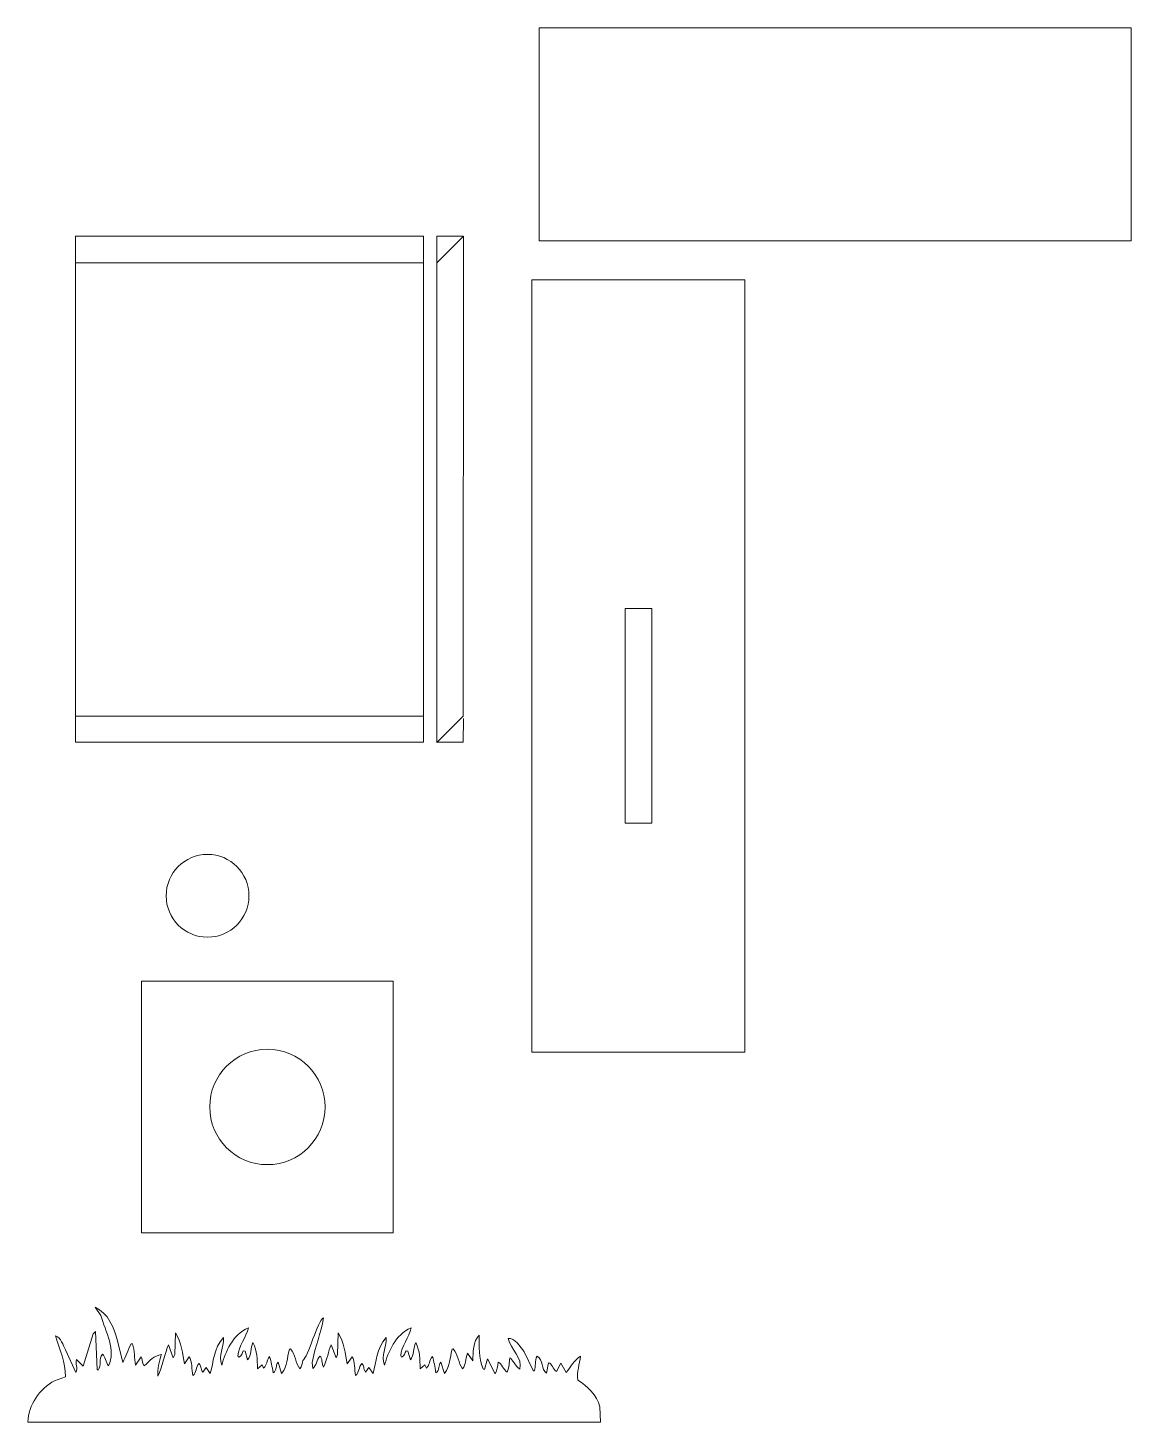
# Model space of a CAD drawing. Header units: centimetres. Extents: x -50 to 38, y -16.5 to 53.8.
# Drawn here: x -29.24 to -2.94, y -12.11 to 21.13 of the extents above; entities that cross this region are included whole.
import ezdxf
from ezdxf.lldxf.tags import DXFTag

# ---------------------------------------------------------------- set-up
doc = ezdxf.new("R2010")
doc.units = ezdxf.units.CM
doc.header["$MEASUREMENT"] = 0
doc.layers.add('layer 1', color=7, linetype='Continuous')
tags = doc.linetypes.add('New Line10', pattern=[0.2, 0.1, -0.1]).pattern_tags.tags
tags[6:7] = [DXFTag(74, 4), DXFTag(75, 0), DXFTag(340, '0'), DXFTag(46, 1.0), DXFTag(50, 0.0), DXFTag(44, 0.0), DXFTag(45, 0.0)]
tags[4:5] = [DXFTag(74, 4), DXFTag(75, 0), DXFTag(340, '0'), DXFTag(46, 1.0), DXFTag(50, 0.0), DXFTag(44, 0.0), DXFTag(45, 0.0)]
tags = doc.linetypes.add('New Line11', pattern=[0.2, 0.1, -0.1]).pattern_tags.tags
tags[6:7] = [DXFTag(74, 4), DXFTag(75, 0), DXFTag(340, '0'), DXFTag(46, 1.0), DXFTag(50, 0.0), DXFTag(44, 0.0), DXFTag(45, 0.0)]
tags[4:5] = [DXFTag(74, 4), DXFTag(75, 0), DXFTag(340, '0'), DXFTag(46, 1.0), DXFTag(50, 0.0), DXFTag(44, 0.0), DXFTag(45, 0.0)]

msp = doc.modelspace()

# ---------------------------------------------------------------- linework, layer by layer
at = {"layer": 'layer 1', "color": 7, "lineweight": 18}
for points, knots in [([(-17.04935, 21.13436), (-17.04935, 21.13436), (-2.93883, 21.13436), (-2.93883, 21.13436), (-2.93883, 21.13436), (-2.93883, 21.13436), (-2.93883, 16.05612), (-2.93883, 16.05612), (-2.93883, 16.05612), (-2.93883, 16.05612), (-17.04935, 16.05612), (-17.04935, 16.05612), (-17.04935, 16.05612), (-17.04935, 16.05612), (-17.04935, 21.13436), (-17.04935, 21.13436)], [0, 0, 0, 0, 0.2, 0.2, 0.2, 0.2, 0.4, 0.4, 0.4, 0.4, 0.6, 0.6, 0.6, 0.6, 1, 1, 1, 1]), ([(-17.22597, 15.12801), (-17.22597, 15.12801), (-12.14597, 15.12801), (-12.14597, 15.12801), (-12.14597, 15.12801), (-12.14597, 15.12801), (-12.14597, -3.28699), (-12.14597, -3.28699), (-12.14597, -3.28699), (-12.14597, -3.28699), (-17.22597, -3.28699), (-17.22597, -3.28699), (-17.22597, -3.28699), (-17.22597, -3.28699), (-17.22597, 15.12801), (-17.22597, 15.12801)], [0, 0, 0, 0, 0.2, 0.2, 0.2, 0.2, 0.4, 0.4, 0.4, 0.4, 0.6, 0.6, 0.6, 0.6, 1, 1, 1, 1]), ([(-15.00347, 7.29196), (-15.00347, 7.29196), (-14.36847, 7.29196), (-14.36847, 7.29196), (-14.36847, 7.29196), (-14.36847, 7.29196), (-14.36847, 2.17153), (-14.36847, 2.17153), (-14.36847, 2.17153), (-14.36847, 2.17153), (-15.00347, 2.17153), (-15.00347, 2.17153), (-15.00347, 2.17153), (-15.00347, 2.17153), (-15.00347, 7.29196), (-15.00347, 7.29196)], [0, 0, 0, 0, 0.2, 0.2, 0.2, 0.2, 0.4, 0.4, 0.4, 0.4, 0.6, 0.6, 0.6, 0.6, 1, 1, 1, 1]), ([(-25.94622, 0.44062), (-25.94622, 0.98616), (-25.50398, 1.4284), (-24.95844, 1.4284), (-24.95844, 1.4284), (-24.41291, 1.4284), (-23.97066, 0.98616), (-23.97066, 0.44062), (-23.97066, 0.44062), (-23.97066, -0.10491), (-24.41291, -0.54716), (-24.95844, -0.54716), (-24.95844, -0.54716), (-25.50398, -0.54716), (-25.94622, -0.10491), (-25.94622, 0.44062)], [0, 0, 0, 0, 0.2, 0.2, 0.2, 0.2, 0.4, 0.4, 0.4, 0.4, 0.6, 0.6, 0.6, 0.6, 1, 1, 1, 1]), ([(-26.53007, -1.59532), (-26.53007, -1.59532), (-20.53285, -1.59532), (-20.53285, -1.59532), (-20.53285, -1.59532), (-20.53285, -1.59532), (-20.53285, -7.59254), (-20.53285, -7.59254), (-20.53285, -7.59254), (-20.53285, -7.59254), (-26.53007, -7.59254), (-26.53007, -7.59254), (-26.53007, -7.59254), (-26.53007, -7.59254), (-26.53007, -1.59532), (-26.53007, -1.59532)], [0, 0, 0, 0, 0.2, 0.2, 0.2, 0.2, 0.4, 0.4, 0.4, 0.4, 0.6, 0.6, 0.6, 0.6, 1, 1, 1, 1]), ([(-24.90729, -4.59393), (-24.90729, -3.83409), (-24.29131, -3.2181), (-23.53146, -3.2181), (-23.53146, -3.2181), (-22.77158, -3.2181), (-22.15563, -3.83409), (-22.15563, -4.59393), (-22.15563, -4.59393), (-22.15563, -5.35378), (-22.77158, -5.96977), (-23.53146, -5.96977), (-23.53146, -5.96977), (-24.29131, -5.96977), (-24.90729, -5.35378), (-24.90729, -4.59393)], [0, 0, 0, 0, 0.2, 0.2, 0.2, 0.2, 0.4, 0.4, 0.4, 0.4, 0.6, 0.6, 0.6, 0.6, 1, 1, 1, 1]), ([(-26.14154, -11.01067), (-26.04276, -10.81664), (-25.96519, -10.42626), (-25.89111, -10.26398), (-25.89111, -10.26398), (-25.89111, -10.26398), (-25.77469, -10.57795), (-25.77469, -10.57795), (-25.77469, -10.57795), (-25.77469, -10.57795), (-25.73941, -10.49329), (-25.73941, -10.49329), (-25.73941, -10.49329), (-25.73941, -10.49329), (-25.72177, -9.97823), (-25.72177, -9.97823), (-25.72177, -9.97823), (-25.58419, -10.20048), (-25.55244, -10.49329), (-25.51011, -10.72259), (-25.51011, -10.72259), (-25.51011, -10.72259), (-25.39369, -10.55326), (-25.39369, -10.55326), (-25.39369, -10.55326), (-25.31961, -10.65204), (-25.3443, -10.86723), (-25.30902, -10.99423), (-25.30902, -10.99423), (-25.22436, -10.94837), (-25.23847, -10.78962), (-25.16438, -10.71201), (-25.16438, -10.71201), (-25.10088, -10.7614), (-25.13263, -10.82843), (-25.07266, -10.91662), (-25.07266, -10.91662), (-25.07266, -10.91662), (-24.99505, -10.80726), (-24.99505, -10.80726), (-24.99505, -10.80726), (-24.99505, -10.80726), (-24.89274, -10.9519), (-24.89274, -10.9519), (-24.89274, -10.9519), (-24.81161, -10.65557), (-24.82219, -10.36982), (-24.57877, -10.08759), (-24.57877, -10.08759), (-24.56819, -10.36276), (-24.7093, -10.48976), (-24.62111, -10.75434), (-24.62111, -10.75434), (-24.52938, -10.44743), (-24.37063, -10.02409), (-23.98611, -9.85829), (-23.98611, -9.85829), (-24.03197, -10.08407), (-24.22247, -10.30279), (-24.23305, -10.52857), (-24.23305, -10.52857), (-24.23305, -10.52857), (-24.21541, -10.56032), (-24.21541, -10.56032), (-24.21541, -10.56032), (-24.14486, -10.53915), (-24.13427, -10.46154), (-24.10605, -10.40862), (-24.10605, -10.40862), (-24.10605, -10.40862), (-24.06372, -10.41568), (-24.06372, -10.41568), (-24.06372, -10.41568), (-24.06372, -10.41568), (-24.00374, -10.62734), (-24.00374, -10.62734), (-24.00374, -10.62734), (-23.91202, -10.5074), (-23.93319, -10.34512), (-23.87674, -10.21459), (-23.87674, -10.21459), (-23.76386, -10.42273), (-23.78149, -10.59912), (-23.76738, -10.83901), (-23.76738, -10.83901), (-23.76738, -10.83901), (-23.65802, -10.74023), (-23.65802, -10.74023), (-23.65802, -10.74023), (-23.65802, -10.74023), (-23.62274, -10.8249), (-23.62274, -10.8249), (-23.62274, -10.8249), (-23.53102, -10.74376), (-23.5663, -10.64498), (-23.47811, -10.54268), (-23.47811, -10.54268), (-23.43577, -10.68026), (-23.42519, -10.77198), (-23.39344, -10.93426), (-23.39344, -10.93426), (-23.29466, -10.86723), (-23.34758, -10.75082), (-23.27702, -10.68026), (-23.27702, -10.68026), (-23.27702, -10.68026), (-23.19236, -10.9519), (-23.19236, -10.9519), (-23.19236, -10.9519), (-23.03713, -10.74023), (-23.07594, -10.60618), (-23.00538, -10.37334), (-23.00538, -10.37334), (-23.00538, -10.37334), (-22.98069, -10.35923), (-22.98069, -10.35923), (-22.98069, -10.35923), (-22.8678, -10.49682), (-22.86074, -10.70848), (-22.75844, -10.83901), (-22.75844, -10.83901), (-22.71501, -10.77484), (-22.69751, -10.70368), (-22.68432, -10.64025), (-22.68432, -10.64025), (-22.57143, -10.5697), (-22.32452, -9.6819), (-22.19752, -9.62193), (-22.19752, -9.62193), (-22.24691, -10.00293), (-22.39861, -10.28162), (-22.46211, -10.68732), (-22.46211, -10.68732), (-22.46211, -10.68732), (-22.45152, -10.83195), (-22.45152, -10.83195), (-22.45152, -10.83195), (-22.36333, -10.76493), (-22.36333, -10.62382), (-22.28219, -10.53562), (-22.28219, -10.53562), (-22.21516, -10.57443), (-22.24338, -10.71907), (-22.19752, -10.79668), (-22.19752, -10.79668), (-22.09874, -10.60265), (-22.08463, -10.42626), (-22.01055, -10.26398), (-22.01055, -10.26398), (-22.01055, -10.26398), (-21.89413, -10.57795), (-21.89413, -10.57795), (-21.89413, -10.57795), (-21.89413, -10.57795), (-21.85886, -10.49329), (-21.85886, -10.49329), (-21.85886, -10.49329), (-21.85886, -10.49329), (-21.84122, -9.97823), (-21.84122, -9.97823), (-21.84122, -9.97823), (-21.70363, -10.20048), (-21.67188, -10.49329), (-21.62955, -10.72259), (-21.62955, -10.72259), (-21.62955, -10.72259), (-21.51313, -10.55326), (-21.51313, -10.55326), (-21.51313, -10.55326), (-21.43905, -10.65204), (-21.46374, -10.86723), (-21.42847, -10.99423), (-21.42847, -10.99423), (-21.3438, -10.94837), (-21.35791, -10.78962), (-21.28383, -10.71201), (-21.28383, -10.71201), (-21.22033, -10.7614), (-21.25208, -10.82843), (-21.19211, -10.91662), (-21.19211, -10.91662), (-21.19211, -10.91662), (-21.11449, -10.80726), (-21.11449, -10.80726), (-21.11449, -10.80726), (-21.11449, -10.80726), (-21.01219, -10.9519), (-21.01219, -10.9519), (-21.01219, -10.9519), (-20.93105, -10.65557), (-20.94163, -10.36982), (-20.69822, -10.08759), (-20.69822, -10.08759), (-20.68763, -10.36276), (-20.82874, -10.48976), (-20.74055, -10.75434), (-20.74055, -10.75434), (-20.64883, -10.44743), (-20.49008, -10.02409), (-20.10555, -9.85829), (-20.10555, -9.85829), (-20.15141, -10.08407), (-20.34191, -10.30279), (-20.35249, -10.52857), (-20.35249, -10.52857), (-20.35249, -10.52857), (-20.33486, -10.56032), (-20.33486, -10.56032), (-20.33486, -10.56032), (-20.2643, -10.53915), (-20.25372, -10.46154), (-20.22549, -10.40862), (-20.22549, -10.40862), (-20.22549, -10.40862), (-20.18316, -10.41568), (-20.18316, -10.41568), (-20.18316, -10.41568), (-20.18316, -10.41568), (-20.12319, -10.62734), (-20.12319, -10.62734), (-20.12319, -10.62734), (-20.03147, -10.5074), (-20.05263, -10.34512), (-19.99619, -10.21459), (-19.99619, -10.21459), (-19.8833, -10.42273), (-19.90094, -10.59912), (-19.88683, -10.83901), (-19.88683, -10.83901), (-19.88683, -10.83901), (-19.77747, -10.74023), (-19.77747, -10.74023), (-19.77747, -10.74023), (-19.77747, -10.74023), (-19.74219, -10.8249), (-19.74219, -10.8249), (-19.74219, -10.8249), (-19.65047, -10.74376), (-19.68574, -10.64498), (-19.59755, -10.54268), (-19.59755, -10.54268), (-19.55522, -10.68026), (-19.54463, -10.77198), (-19.51288, -10.93426), (-19.51288, -10.93426), (-19.41411, -10.86723), (-19.46702, -10.75082), (-19.39647, -10.68026), (-19.39647, -10.68026), (-19.39647, -10.68026), (-19.3118, -10.9519), (-19.3118, -10.9519), (-19.3118, -10.9519), (-19.15658, -10.74023), (-19.19538, -10.60618), (-19.12483, -10.37334), (-19.12483, -10.37334), (-19.12483, -10.37334), (-19.10013, -10.35923), (-19.10013, -10.35923), (-19.10013, -10.35923), (-18.98724, -10.49682), (-18.98019, -10.70848), (-18.87788, -10.83901), (-18.87788, -10.83901), (-18.79674, -10.71907), (-18.81086, -10.62029), (-18.76147, -10.46859), (-18.76147, -10.46859), (-18.76147, -10.46859), (-18.63447, -10.64498), (-18.63447, -10.64498), (-18.63447, -10.64498), (-18.62741, -10.45448), (-18.63094, -10.18284), (-18.48277, -10.03468), (-18.48277, -10.03468), (-18.47219, -10.34159), (-18.51099, -10.5462), (-18.38752, -10.83901), (-18.38752, -10.83901), (-18.38752, -10.83901), (-18.35577, -10.85665), (-18.35577, -10.85665), (-18.35577, -10.85665), (-18.35577, -10.85665), (-18.28522, -10.60265), (-18.28522, -10.60265), (-18.28522, -10.60265), (-18.28522, -10.60265), (-18.10177, -10.95895), (-18.10177, -10.95895), (-18.10177, -10.95895), (-18.05591, -10.86018), (-18.04533, -10.78609), (-18.03122, -10.68026), (-18.03122, -10.68026), (-17.94302, -10.71201), (-17.90774, -10.86018), (-17.81249, -10.91662), (-17.81249, -10.91662), (-17.76311, -10.78257), (-17.76663, -10.70848), (-17.75252, -10.57795), (-17.75252, -10.57795), (-17.69608, -10.6097), (-17.60436, -10.77551), (-17.51616, -10.84959), (-17.51616, -10.84959), (-17.43502, -10.58501), (-17.73488, -10.37334), (-17.7878, -10.11229), (-17.7878, -10.11229), (-17.65022, -10.09112), (-17.49852, -10.31337), (-17.4068, -10.43332), (-17.4068, -10.43332), (-17.4068, -10.43332), (-17.19513, -10.88134), (-17.19513, -10.88134), (-17.19513, -10.88134), (-17.19513, -10.88134), (-17.17044, -10.89193), (-17.17044, -10.89193), (-17.17044, -10.89193), (-17.12458, -10.77198), (-17.16338, -10.65204), (-17.10341, -10.53562), (-17.10341, -10.53562), (-16.94113, -10.62734), (-17.01169, -10.84607), (-16.87411, -10.94132), (-16.87411, -10.94132), (-16.87411, -10.94132), (-16.83177, -10.6979), (-16.83177, -10.6979), (-16.83177, -10.6979), (-16.74358, -10.6979), (-16.72594, -10.85665), (-16.63774, -10.89898), (-16.63774, -10.89898), (-16.63774, -10.89898), (-16.53544, -10.70495), (-16.53544, -10.70495), (-16.53544, -10.70495), (-16.53544, -10.70495), (-16.40844, -10.92368), (-16.40844, -10.92368), (-16.40844, -10.92368), (-16.30261, -10.8002), (-16.22147, -10.6344), (-16.06977, -10.53562), (-16.06977, -10.53562), (-16.08741, -10.74023), (-16.16149, -10.89898), (-16.12974, -11.11065), (-16.12974, -11.11065), (-15.90397, -11.2447), (-15.67466, -11.46343), (-15.60411, -11.74565), (-15.60411, -11.74565), (-15.60411, -11.74565), (-15.58647, -12.10901), (-15.58647, -12.10901), (-15.58647, -12.10901), (-15.58647, -12.10901), (-29.24249, -12.10901), (-29.24249, -12.10901), (-29.24249, -12.10901), (-29.23897, -11.70684), (-28.96027, -11.31173), (-28.60749, -11.12123), (-28.60749, -11.12123), (-28.60749, -11.12123), (-28.34644, -11.02598), (-28.34644, -11.02598), (-28.34644, -11.02598), (-28.33586, -10.67673), (-28.49461, -10.38393), (-28.5828, -10.05232), (-28.5828, -10.05232), (-28.45227, -10.10523), (-28.40641, -10.26751), (-28.34644, -10.38393), (-28.34644, -10.38393), (-28.34644, -10.38393), (-28.09949, -10.92368), (-28.09949, -10.92368), (-28.09949, -10.92368), (-28.04305, -10.82137), (-28.12066, -10.71554), (-28.08186, -10.61323), (-28.08186, -10.61323), (-28.08186, -10.61323), (-27.92311, -10.77198), (-27.92311, -10.77198), (-27.92311, -10.77198), (-27.92311, -10.77198), (-27.68322, -10.00293), (-27.68322, -10.00293), (-27.68322, -10.00293), (-27.68322, -10.00293), (-27.62677, -9.95001), (-27.62677, -9.95001), (-27.62677, -9.95001), (-27.62677, -9.95001), (-27.62677, -9.95001), (-27.62677, -9.95001), (-27.62677, -9.95001), (-27.62677, -9.95001), (-27.59149, -10.85665), (-27.59149, -10.85665), (-27.59149, -10.85665), (-27.59149, -10.85665), (-27.5668, -10.87429), (-27.5668, -10.87429), (-27.5668, -10.87429), (-27.48566, -10.7367), (-27.55622, -10.61676), (-27.46449, -10.48623), (-27.46449, -10.48623), (-27.39394, -10.53915), (-27.38688, -10.68732), (-27.31986, -10.76493), (-27.31986, -10.76493), (-27.13994, -10.40862), (-27.38336, -9.94295), (-27.50683, -9.56901), (-27.50683, -9.56901), (-27.50683, -9.56901), (-27.64088, -9.36793), (-27.64088, -9.36793), (-27.64088, -9.36793), (-27.33044, -9.50198), (-27.18227, -9.8724), (-27.10819, -10.17226), (-27.10819, -10.17226), (-27.10819, -10.17226), (-26.98119, -10.68732), (-26.98119, -10.68732), (-26.98119, -10.68732), (-26.91769, -10.55326), (-26.85772, -10.39098), (-26.78011, -10.24634), (-26.78011, -10.24634), (-26.78011, -10.24634), (-26.75188, -10.23929), (-26.75188, -10.23929), (-26.75188, -10.23929), (-26.69191, -10.4192), (-26.70955, -10.58148), (-26.6778, -10.74729), (-26.6778, -10.74729), (-26.6778, -10.74729), (-26.54022, -10.55326), (-26.54022, -10.55326), (-26.54022, -10.55326), (-26.50494, -10.56737), (-26.53316, -10.70848), (-26.46613, -10.76493), (-26.46613, -10.76493), (-26.33208, -10.63793), (-26.2333, -10.52857), (-26.06044, -10.50034), (-26.06044, -10.50034), (-26.10277, -10.66968), (-26.16976, -10.84487), (-26.14154, -11.01067)], [0, 0, 0, 0, 0.00847458, 0.00847458, 0.00847458, 0.00847458, 0.01694915, 0.01694915, 0.01694915, 0.01694915, 0.02542373, 0.02542373, 0.02542373, 0.02542373, 0.03389831, 0.03389831, 0.03389831, 0.03389831, 0.04237288, 0.04237288, 0.04237288, 0.04237288, 0.05084746, 0.05084746, 0.05084746, 0.05084746, 0.05932203, 0.05932203, 0.05932203, 0.05932203, 0.06779661, 0.06779661, 0.06779661, 0.06779661, 0.07627119, 0.07627119, 0.07627119, 0.07627119, 0.08474576, 0.08474576, 0.08474576, 0.08474576, 0.09322034, 0.09322034, 0.09322034, 0.09322034, 0.10169492, 0.10169492, 0.10169492, 0.10169492, 0.11016949, 0.11016949, 0.11016949, 0.11016949, 0.11864407, 0.11864407, 0.11864407, 0.11864407, 0.12711864, 0.12711864, 0.12711864, 0.12711864, 0.13559322, 0.13559322, 0.13559322, 0.13559322, 0.1440678, 0.1440678, 0.1440678, 0.1440678, 0.15254237, 0.15254237, 0.15254237, 0.15254237, 0.16101695, 0.16101695, 0.16101695, 0.16101695, 0.16949153, 0.16949153, 0.16949153, 0.16949153, 0.1779661, 0.1779661, 0.1779661, 0.1779661, 0.18644068, 0.18644068, 0.18644068, 0.18644068, 0.19491525, 0.19491525, 0.19491525, 0.19491525, 0.20338983, 0.20338983, 0.20338983, 0.20338983, 0.21186441, 0.21186441, 0.21186441, 0.21186441, 0.22033898, 0.22033898, 0.22033898, 0.22033898, 0.22881356, 0.22881356, 0.22881356, 0.22881356, 0.23728814, 0.23728814, 0.23728814, 0.23728814, 0.24576271, 0.24576271, 0.24576271, 0.24576271, 0.25423729, 0.25423729, 0.25423729, 0.25423729, 0.26271186, 0.26271186, 0.26271186, 0.26271186, 0.27118644, 0.27118644, 0.27118644, 0.27118644, 0.27966102, 0.27966102, 0.27966102, 0.27966102, 0.28813559, 0.28813559, 0.28813559, 0.28813559, 0.29661017, 0.29661017, 0.29661017, 0.29661017, 0.30508475, 0.30508475, 0.30508475, 0.30508475, 0.31355932, 0.31355932, 0.31355932, 0.31355932, 0.3220339, 0.3220339, 0.3220339, 0.3220339, 0.33050847, 0.33050847, 0.33050847, 0.33050847, 0.33898305, 0.33898305, 0.33898305, 0.33898305, 0.34745763, 0.34745763, 0.34745763, 0.34745763, 0.3559322, 0.3559322, 0.3559322, 0.3559322, 0.36440678, 0.36440678, 0.36440678, 0.36440678, 0.37288136, 0.37288136, 0.37288136, 0.37288136, 0.38135593, 0.38135593, 0.38135593, 0.38135593, 0.38983051, 0.38983051, 0.38983051, 0.38983051, 0.39830508, 0.39830508, 0.39830508, 0.39830508, 0.40677966, 0.40677966, 0.40677966, 0.40677966, 0.41525424, 0.41525424, 0.41525424, 0.41525424, 0.42372881, 0.42372881, 0.42372881, 0.42372881, 0.43220339, 0.43220339, 0.43220339, 0.43220339, 0.44067797, 0.44067797, 0.44067797, 0.44067797, 0.44915254, 0.44915254, 0.44915254, 0.44915254, 0.45762712, 0.45762712, 0.45762712, 0.45762712, 0.46610169, 0.46610169, 0.46610169, 0.46610169, 0.47457627, 0.47457627, 0.47457627, 0.47457627, 0.48305085, 0.48305085, 0.48305085, 0.48305085, 0.49152542, 0.49152542, 0.49152542, 0.49152542, 0.5, 0.5, 0.5, 0.5, 0.50847458, 0.50847458, 0.50847458, 0.50847458, 0.51694915, 0.51694915, 0.51694915, 0.51694915, 0.52542373, 0.52542373, 0.52542373, 0.52542373, 0.53389831, 0.53389831, 0.53389831, 0.53389831, 0.54237288, 0.54237288, 0.54237288, 0.54237288, 0.55084746, 0.55084746, 0.55084746, 0.55084746, 0.55932203, 0.55932203, 0.55932203, 0.55932203, 0.56779661, 0.56779661, 0.56779661, 0.56779661, 0.57627119, 0.57627119, 0.57627119, 0.57627119, 0.58474576, 0.58474576, 0.58474576, 0.58474576, 0.59322034, 0.59322034, 0.59322034, 0.59322034, 0.60169492, 0.60169492, 0.60169492, 0.60169492, 0.61016949, 0.61016949, 0.61016949, 0.61016949, 0.61864407, 0.61864407, 0.61864407, 0.61864407, 0.62711864, 0.62711864, 0.62711864, 0.62711864, 0.63559322, 0.63559322, 0.63559322, 0.63559322, 0.6440678, 0.6440678, 0.6440678, 0.6440678, 0.65254237, 0.65254237, 0.65254237, 0.65254237, 0.66101695, 0.66101695, 0.66101695, 0.66101695, 0.66949153, 0.66949153, 0.66949153, 0.66949153, 0.6779661, 0.6779661, 0.6779661, 0.6779661, 0.68644068, 0.68644068, 0.68644068, 0.68644068, 0.69491525, 0.69491525, 0.69491525, 0.69491525, 0.70338983, 0.70338983, 0.70338983, 0.70338983, 0.71186441, 0.71186441, 0.71186441, 0.71186441, 0.72033898, 0.72033898, 0.72033898, 0.72033898, 0.72881356, 0.72881356, 0.72881356, 0.72881356, 0.73728814, 0.73728814, 0.73728814, 0.73728814, 0.74576271, 0.74576271, 0.74576271, 0.74576271, 0.75423729, 0.75423729, 0.75423729, 0.75423729, 0.76271186, 0.76271186, 0.76271186, 0.76271186, 0.77118644, 0.77118644, 0.77118644, 0.77118644, 0.77966102, 0.77966102, 0.77966102, 0.77966102, 0.78813559, 0.78813559, 0.78813559, 0.78813559, 0.79661017, 0.79661017, 0.79661017, 0.79661017, 0.80508475, 0.80508475, 0.80508475, 0.80508475, 0.81355932, 0.81355932, 0.81355932, 0.81355932, 0.8220339, 0.8220339, 0.8220339, 0.8220339, 0.83050847, 0.83050847, 0.83050847, 0.83050847, 0.83898305, 0.83898305, 0.83898305, 0.83898305, 0.84745763, 0.84745763, 0.84745763, 0.84745763, 0.8559322, 0.8559322, 0.8559322, 0.8559322, 0.86440678, 0.86440678, 0.86440678, 0.86440678, 0.87288136, 0.87288136, 0.87288136, 0.87288136, 0.88135593, 0.88135593, 0.88135593, 0.88135593, 0.88983051, 0.88983051, 0.88983051, 0.88983051, 0.89830508, 0.89830508, 0.89830508, 0.89830508, 0.90677966, 0.90677966, 0.90677966, 0.90677966, 0.91525424, 0.91525424, 0.91525424, 0.91525424, 0.92372881, 0.92372881, 0.92372881, 0.92372881, 0.93220339, 0.93220339, 0.93220339, 0.93220339, 0.94067797, 0.94067797, 0.94067797, 0.94067797, 0.94915254, 0.94915254, 0.94915254, 0.94915254, 0.95762712, 0.95762712, 0.95762712, 0.95762712, 0.96610169, 0.96610169, 0.96610169, 0.96610169, 0.97457627, 0.97457627, 0.97457627, 0.97457627, 0.98305085, 0.98305085, 0.98305085, 0.98305085, 1, 1, 1, 1])]:
    msp.add_open_spline(points, degree=3, knots=knots, dxfattribs=at)
at = {"layer": 'layer 1', "lineweight": 18}
for points in [[(-28.10387, 4.10044), (-28.10387, 4.10044), (-28.10387, 16.16544), (-28.10387, 16.16544), (-28.10387, 16.16544), (-28.10387, 16.16544), (-19.81359, 16.16544), (-19.81359, 16.16544), (-19.81359, 16.16544), (-19.81359, 16.16544), (-19.81359, 4.10044), (-19.81359, 4.10044), (-19.81359, 4.10044), (-19.81359, 4.10044), (-28.10387, 4.10044), (-28.10387, 4.10044)], [(-18.86099, 4.72023), (-18.86099, 4.72023), (-18.85993, 16.16543), (-18.85993, 16.16543), (-18.85993, 16.16543), (-18.85993, 16.16543), (-19.49606, 15.53287), (-19.49606, 15.53287), (-19.49606, 15.53287), (-19.49606, 15.53287), (-19.49606, 4.09532), (-19.49606, 4.09532), (-19.49606, 4.09532), (-19.49606, 4.09532), (-18.86099, 4.72023), (-18.86099, 4.72023)]]:
    msp.add_open_spline(points, degree=3, knots=[0, 0, 0, 0, 0.2, 0.2, 0.2, 0.2, 0.4, 0.4, 0.4, 0.4, 0.6, 0.6, 0.6, 0.6, 1, 1, 1, 1], dxfattribs=at)
at = {"layer": 'layer 1', "linetype": 'New Line10', "lineweight": 18}
msp.add_open_spline([(-19.49554, 15.53059), (-19.49554, 15.53059), (-19.49611, 16.16545), (-19.49611, 16.16545), (-19.49611, 16.16545), (-19.49611, 16.16545), (-18.86111, 16.16545), (-18.86111, 16.16545)], degree=3, knots=[0, 0, 0, 0, 0.33333333, 0.33333333, 0.33333333, 0.33333333, 1, 1, 1, 1], dxfattribs=at)
at = {"layer": 'layer 1', "lineweight": 18}
for points in [[(-19.81359, 15.53287), (-19.81359, 15.53287), (-28.10387, 15.53287), (-28.10387, 15.53287)], [(-19.81359, 4.72023), (-19.81359, 4.72023), (-28.10387, 4.72023), (-28.10387, 4.72023)]]:
    msp.add_open_spline(points, degree=3, dxfattribs=at)
at = {"layer": 'layer 1', "linetype": 'New Line11', "lineweight": 18}
msp.add_open_spline([(-18.85994, 4.66517), (-18.85994, 4.66517), (-18.8611, 4.10045), (-18.8611, 4.10045), (-18.8611, 4.10045), (-18.8611, 4.10045), (-19.4961, 4.10045), (-19.4961, 4.10045)], degree=3, knots=[0, 0, 0, 0, 0.33333333, 0.33333333, 0.33333333, 0.33333333, 1, 1, 1, 1], dxfattribs=at)

doc.saveas('drawing.dxf')
